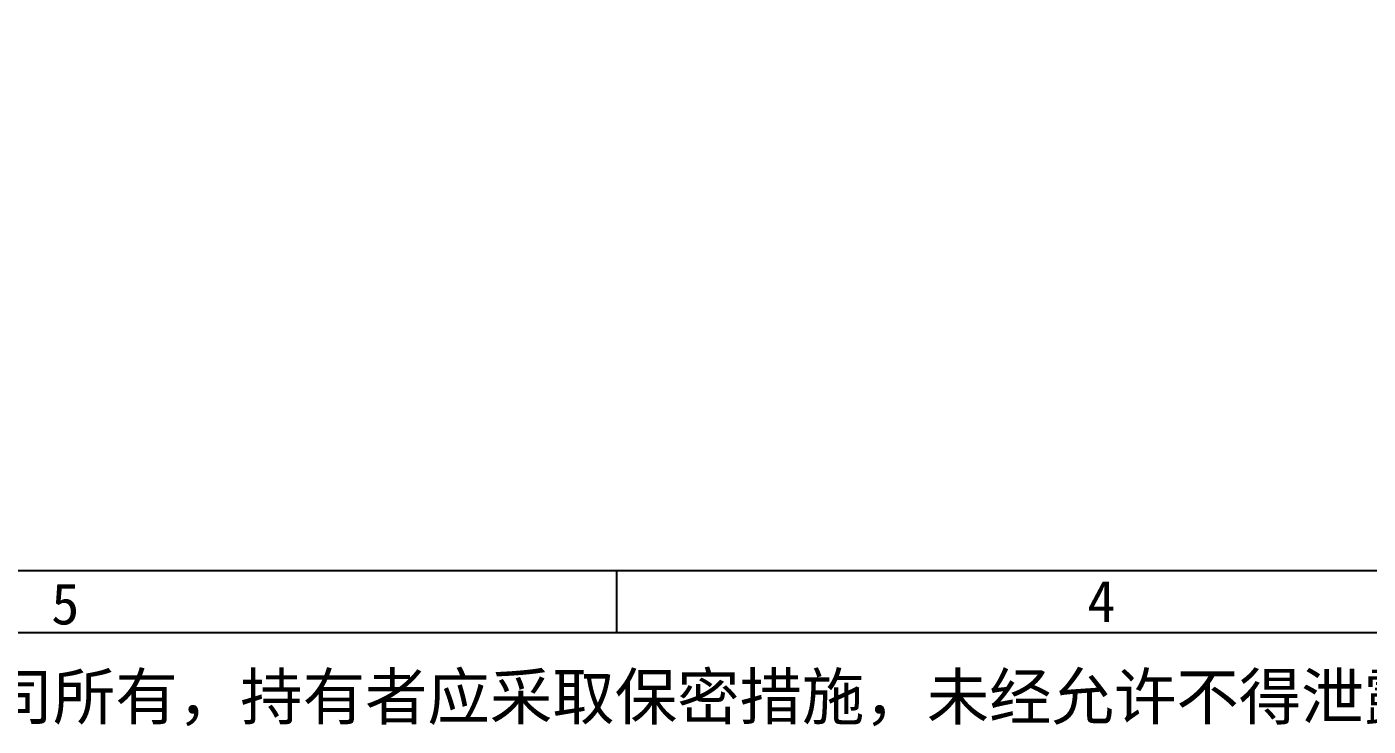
# Model space of a CAD drawing. Header units: millimetres. Extents: x 753 to 1632, y 352 to 973.
# Drawn here: x 945.6 to 1146.1, y 352.3 to 456.9 of the extents above; entities that cross this region are included whole.
import ezdxf
from ezdxf.enums import TextEntityAlignment as Align

# ---------------------------------------------------------------- set-up
doc = ezdxf.new("R2010")
doc.units = ezdxf.units.MM
doc.header["$LTSCALE"] = 30.734
doc.layers.get('0').update_dxf_attribs({"linetype": 'CONTINUOUS'})
doc.layers.add('TK', color=7, linetype='CONTINUOUS')
doc.styles.get("Standard").update_dxf_attribs({"font": 'txt', "width": 0.85})
doc.styles.add('TEXTSTYLE_3', font='simhei.ttf')

msp = doc.modelspace()

# ---------------------------------------------------------------- linework, layer by layer
at = {"layer": 'TK', "color": 5, "linetype": 'ByBlock'}
msp.add_line((761.96633, 375.62424), (1622.42214, 375.62424), dxfattribs=at)
at = {"layer": 'TK', "color": 3}
msp.add_line((1033.75557, 375.62424), (1033.75557, 366.3316), dxfattribs=at)
at = {"layer": 'TK', "color": 3, "linetype": 'ByBlock', "ltscale": 5}
msp.add_lwpolyline([(1631.71478, 972.62441), (752.67368, 972.62441), (752.67368, 366.3316), (1631.71478, 366.3316)], close=True, dxfattribs=at)

# ---------------------------------------------------------------- texts
at = {"color": 7, "linetype": 'Continuous', "insert": (753.63813, 360.17089), "char_height": 6.8386787, "width": 1505.0373899, "attachment_point": 1, "style": 'TEXTSTYLE_3'}
msp.add_mtext('特别声明：本图纸版权由东莞道勤五金有限公司所有，持有者应采取保密措施，未经允许不得泄露、使用等。如有违反，一经发现，公司将保留一切法律追究权利。', dxfattribs=at)
at = {"layer": 'TK', "color": 3, "linetype": 'ByBlock', "ltscale": 3}
for s, p in [('5', (951.3699, 367.55425)), ('4', (1106.23345, 367.93611))]:
    msp.add_text(s, height=6.1951, dxfattribs=at).set_placement(p, align=Align.CENTER)

doc.saveas('drawing.dxf')
